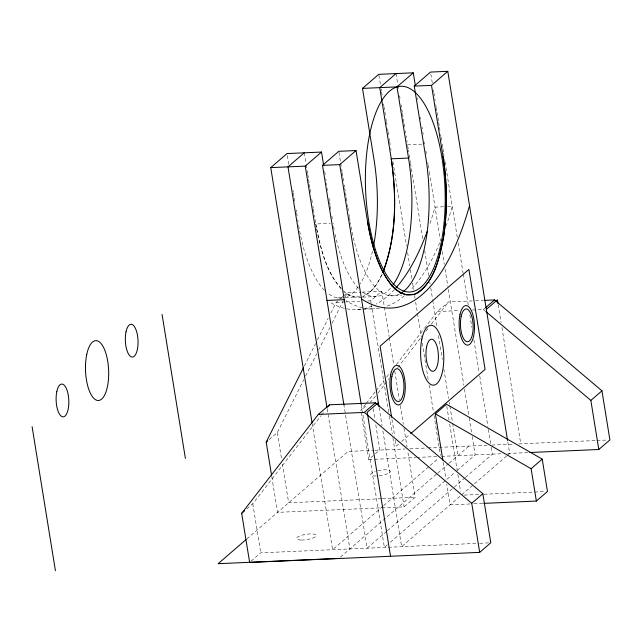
<?xml version="1.0" encoding="UTF-8"?>
<svg xmlns="http://www.w3.org/2000/svg" width="642" height="642" viewBox="0 0 642 642"><rect width="100%" height="100%" fill="white"/><g stroke="black" fill="none" stroke-linecap="round" stroke-linejoin="round"><path stroke-width="0.48" stroke-dasharray="3.21 2.41" d="M382.183 274.062C378.05 283.074 372.424 292.712 362.722 296.492L369.864 292.246L376.461 284.631L382.134 274.054M304.348 365.964L315.567 343.558M317.365 339.971L328.134 318.464M330.831 313.087L336.215 302.334L337.692 301.058M269.15 439.577L277.288 432.556L303.77 379.679M305.568 376.092L316.787 353.686M318.584 350.107L329.811 327.701M332.05 323.215L343.277 300.817M345.067 297.23L347.314 292.752L361.117 292.142M246.865 508.857L252.779 503.745L320.839 415.904M321.457 415.109L324.523 411.153M365.715 404.123L360.804 410.455L367.465 404.709M366.325 403.337L375.522 391.468M376.14 390.673L384.109 380.385M386.564 377.215L390.24 372.472M396.371 364.552L423.961 328.945M424.579 328.15L437.451 311.53L448.549 301.949L474.558 300.809M375.586 396.122L370.426 402.149M378.042 392.96L389.076 378.716M397.663 367.633L420.349 338.35M425.863 331.224L428.928 327.268M431.384 324.106L448.549 301.949M340.653 298.498L342.876 296.58M343.614 295.946L347.314 292.752M367.762 300.954L370.723 300.825L381.821 291.243L389.164 336.585M472.456 310.006L483.458 309.524L484.943 308.248M246.841 538.887L348.1 451.446L374.045 450.315M251.11 561.14L260.732 552.834L478.772 543.317M361.125 412.421L368.757 459.544L374.679 454.432M375.418 453.79L379.855 449.954L375.722 424.434M398.57 444.095L396.299 446.062L395.336 440.123M401.611 441.471L409.957 434.265M382.881 506.289L332.62 549.696L312.245 423.921M383.635 505.639L429.394 466.124M430.14 465.474L438.398 458.348M340.412 557.112L437.13 473.579M437.892 472.929L448.469 463.797M449.223 463.139L468.869 446.174M271.799 476.757L277.561 512.356L404.091 506.835L415.189 497.253L407.686 450.925M386.628 531.343L367.128 548.188L344.08 405.913M387.383 530.693L454.897 472.392M457.144 470.442L475.152 454.897L472.175 436.504M387.383 544.841L384.381 547.433L362.746 413.873M390.384 542.249L464.647 478.113M465.402 477.463L492.406 454.143L491.307 447.37M506.658 455.981L401.635 546.679L382.608 429.217M507.389 455.347L509.66 453.388L507.653 441.006M345.244 297.583L359.761 296.748M407.55 144.755L421.922 144.129M443.646 206.756L435.019 207.133A281.99 108.739 87.5 0 1 429.41 225.214M447.482 206.588L452.273 206.379A281.99 108.739 87.5 0 1 446.342 225.382M316.442 227.565L315.792 223.994L330.173 223.368M362.104 292.102L381.821 291.243M337.572 297.912L344.281 297.623M389.333 295.657L401.796 295.111M361.727 297.198C354.882 298.169 347.98 295.689 343.117 290.802M362.682 297.158L376.108 296.572M336.215 302.334L345.091 301.949M346.07 301.9L359.873 301.299M475.553 300.769L483.562 300.416M357.329 309.524L374.575 308.77M437.451 311.53L459.455 310.567M375.048 450.267L404.99 448.967M409.861 448.646L426.946 448.004M427.869 447.859L486.877 445.283M491.876 445.067L512.878 444.152M518.88 443.887L595.896 440.524M596.899 440.484L607.902 440.003M368.757 459.544L373.756 459.319M374.759 459.279L415.767 457.489M416.77 457.441L436.769 456.574M441.608 456.358L501.988 453.725M507.742 453.477L527.788 452.602M381.316 498.73L288.659 502.774L282.416 464.198M382.311 498.69L415.189 497.253M464.166 495.11L479.044 494.46M484.004 494.252L533.582 492.085M534.569 492.037L544.488 491.612M469.928 503.962L450.098 504.829L446.728 484.06M473.892 503.793L482.816 503.4M479.775 543.268L490.777 542.795M354.825 297.166L346.552 293.643L344.513 291.669M483.458 309.524L484.983 310.808M341.119 288.386C326.192 272.168 320.936 249.497 316.602 228.456M341.279 288.956C325.751 270.924 320.117 246.825 315.792 223.994M498.232 304.741L501.113 322.493M501.908 327.428L520.758 443.807M430.846 74.047L432.283 82.946M433.406 89.864L433.727 91.846M433.888 92.833L434.53 96.79M434.843 98.764L435.164 100.738M435.806 104.694L436.127 106.676M436.287 107.663L436.929 111.62M437.09 112.607L437.732 116.563M437.892 117.55L438.526 121.499M438.687 122.494L439.168 125.455M439.489 127.437L439.971 130.398M440.613 134.355L440.934 136.329M441.094 137.324L441.728 141.272M442.202 144.193L442.811 147.949M442.964 148.888L443.574 152.644M443.726 153.582L444.031 155.46M444.641 159.216L444.946 161.102M445.099 162.041L457.417 238.118M458.179 242.812L463.091 273.155M463.235 274.062L468.267 305.094M469.872 315.037L471.878 327.42M473.884 339.803L479.133 372.2M479.751 376.011L487.928 426.513M488.393 429.37L490.705 443.662M417.308 97.736L417.597 99.518M420.478 117.309L420.767 119.091M422.059 127.1L422.348 128.881M422.926 132.437L423.214 134.218M424.514 142.227L424.795 144.009M425.943 151.047L426.368 153.695M427.797 162.498L428.078 164.256M428.222 165.138L429.217 171.302M429.362 172.184L440.508 241.007M442.202 251.431L444.288 264.335M445.058 269.07L447.835 286.252M448.349 289.398L463.885 385.344M464.495 389.084L468.829 415.831M469.133 417.733L471.605 432.981M396.018 73.573L397.775 84.447M397.936 85.442L398.417 88.403M399.621 95.819L400.022 98.29M401.057 104.718L401.491 107.391M401.78 109.164L402.422 113.12M402.502 113.618L403.08 117.173M403.385 119.051L404.027 123.007M404.187 123.994L404.661 126.964M405.303 130.92L405.624 132.894M406.105 135.863L406.394 137.637M406.827 140.309L407.116 142.091M407.686 145.638L408.304 149.458M408.4 150.043L408.689 151.801M409.219 155.091L410.398 162.37M410.543 163.253L422.95 239.851M424.659 250.42L428.736 275.57M429.811 282.239L430.124 284.141M430.742 287.953L432.588 299.389M432.748 300.344L437.066 327.019M438.454 335.597L442.314 359.416M443.855 368.941L448.638 398.481M449.256 402.293L449.569 404.195M449.873 406.105L452.498 422.3M452.65 423.255L457.898 455.651M446.776 406.217L449.023 420.069M449.657 424.025L457.192 470.514M457.834 474.47L460.555 491.291M443.205 462.296L445.933 479.109M378.924 75.315L380.521 85.201M381.163 89.158L381.484 91.14M381.645 92.127L382.126 95.088M383.571 103.988L383.884 105.962M384.044 106.957L384.526 109.918M384.847 111.901L385.489 115.849M385.97 118.818L386.291 120.792M386.452 121.787L386.933 124.749M387.567 128.705L387.888 130.679M388.049 131.674L388.691 135.623M389.172 138.592L389.493 140.566M389.654 141.561L390.296 145.509M390.745 148.326L391.05 150.212M392.88 161.479L393.642 166.174M393.795 167.113L406.571 246.006M407.638 252.587L409.781 265.844M410.398 269.656L411.787 278.227M412.557 282.994L413.641 289.662M414.563 295.376L415.029 298.233M415.647 302.045L417.34 312.526M417.501 313.481L421.353 337.299M422.284 343.021L428.15 379.221M429.073 384.943L433.39 411.618M434.008 415.43L440.492 455.451M389.325 337.572L393.795 365.17M394.75 371.084L399.38 399.669M400.343 405.583L403.369 424.314M404.011 428.254L407.044 446.984M391.973 419.346L394.694 436.167M370.723 300.825L371.044 302.799M371.196 303.786L388.763 412.212M389.397 416.152L392.27 433.896M392.912 437.836L404.091 506.835M338.936 152.29L340.533 162.177M340.693 163.172L341.335 167.121M341.656 169.103L342.138 172.064M342.298 173.059L342.932 177.007M343.093 178.003L343.574 180.964M344.216 184.92L344.537 186.894M344.698 187.889L345.34 191.838M345.5 192.825L345.982 195.794M346.295 197.768L346.937 201.724M347.418 204.694L347.739 206.668M347.9 207.655L348.381 210.624M349.023 214.58L349.344 216.555M349.505 217.542L350.139 221.498M379.093 407.501L382.03 425.678M373.179 408.729L374.928 419.523M324.692 171.631L325.414 176.085M325.839 178.749L326.128 180.53M326.561 183.203L326.85 184.984M327.428 188.539L327.717 190.321M329.017 198.33L329.442 200.994M329.587 201.885L330.165 205.448M330.309 206.339L330.887 209.894M331.898 216.121L332.331 218.794M361.334 405.166L362.618 413.087M304.268 152.812L306.025 163.686M306.186 164.673L306.86 168.83M307.149 170.603L307.63 173.573M307.791 174.56L308.449 178.612M308.585 179.503L309.227 183.46M309.388 184.447L310.03 188.403M310.19 189.39L310.672 192.359M311.795 199.277L312.59 204.22M312.911 206.202L313.232 208.177M313.392 209.164L314.066 213.321M314.355 215.094L314.676 217.076M315.078 219.548L315.647 223.103M287.335 155.541L288.772 164.44M292.937 190.144L293.258 192.119M293.418 193.114L294.06 197.062M294.221 198.057L294.702 201.018M296.139 209.918L296.46 211.892M296.62 212.887L297.102 215.848M297.744 219.805L298.065 221.779M327.187 408.882L349.874 548.942M277.288 432.556L281.613 459.255M252.779 503.745L260.732 552.834M399.653 293.956A106.066 40.895 87.5 0 1 350.299 222.485M371.951 306.057A281.99 108.739 87.5 0 1 329.442 301.965M394.397 289.606A281.99 108.739 87.5 0 1 376.204 304.027M379.438 308.2A281.99 108.739 87.5 0 1 345.877 300.713M439.69 242.796A281.99 108.739 87.5 0 1 410.358 290.216M404.356 295.818A281.99 108.739 87.5 0 1 385.786 306.587M377.929 470.682A9.983 2.688 -9.2 0 1 390.44 471.252A9.983 2.688 -9.2 0 1 379.085 475.802M376.397 475.979A9.983 2.688 -9.2 0 1 370.747 474.534A9.983 2.688 -9.2 0 1 375.361 471.38M390.44 288.162A106.066 40.895 87.5 0 1 361.735 291.316M358.517 288.306A106.066 40.895 87.5 0 1 334.667 232.171M334.153 229.523A106.066 40.895 87.5 0 1 333.046 223.239M342.539 297.96A106.066 40.895 87.5 0 1 327.227 292.824M324.483 290.304A106.066 40.895 87.5 0 1 298.538 224.748M372.432 251.327A106.066 40.895 87.5 0 1 360.21 283.844M358.059 287.006A106.066 40.895 87.5 0 1 345.476 297.246M301.371 540.058A9.983 2.688 -9.2 0 0 316.265 535.516A9.983 2.688 -9.2 0 0 301.571 535.324A9.983 2.688 -9.2 0 0 301.371 540.058"/><path stroke-width="0.96" d="M382.921 272.28C396.7 236.288 396.74 196.5 391.267 158.815L379.743 87.633L396.018 73.573M382.953 272.272C396.684 236.312 396.515 196.476 391.267 158.815L408.521 158.06L396.997 86.879L413.271 72.819L415.286 85.282M271.638 475.762L266.189 442.137L303.449 367.754M241.681 513.335L318.328 414.411L329.426 404.821L375.434 402.815L482.824 493.706L490.777 542.795L479.678 552.377L249.634 562.416L241.681 513.335L244.642 510.775M328.198 406.402L329.426 404.821M312.092 422.974L270.739 167.618L287.014 153.566L321.522 152.058L323.68 165.403M373.251 247.435A106.066 40.895 87.5 0 0 374.013 159.569L362.489 88.387L378.764 74.328L413.271 72.819M304.268 152.812L287.993 166.864L327.035 407.927M270.739 167.618L305.247 166.118L321.522 152.058M361.229 404.516L322.493 165.363L338.775 151.303L356.029 150.549L367.553 221.739C371.373 243.334 376.894 265.579 390.159 283.499C396.756 293.707 411.971 299.694 421.625 289.991C435.685 276.309 440.027 255.989 443.526 237.404C447.626 210.648 447.217 183.275 443.028 156.552L431.504 85.37L447.779 71.318L507.581 440.572M400.456 293.53A106.066 40.895 87.5 0 0 425.774 157.306L414.251 86.124L430.525 72.073L447.779 71.318M322.493 165.363L339.746 164.609L356.029 150.549M266.189 442.137L267.666 440.861M318.328 414.411L364.335 412.397L375.434 402.815M485.681 307.606L494.565 299.934L601.947 390.834L609.9 439.914L598.801 449.496L529.786 452.514M378.307 402.686L367.208 412.276L390.537 556.269M486.339 309.396L497.438 299.814L498.072 303.754M246.087 539.545L218.128 563.684L338.904 558.412M410.719 433.607L485.087 369.383L468.901 269.439L380.112 346.126L391.652 417.364M442.884 460.314L435.356 413.825L446.455 404.243L542.225 459.126L547.457 491.475L536.359 501.065L483.811 503.36M479.678 552.377L471.726 503.296L482.824 493.706M598.801 449.496L590.849 400.415L601.947 390.834M536.359 501.065L531.119 468.708L542.225 459.126M362.489 88.387L396.997 86.879M414.251 86.124L431.504 85.37M326.995 300.424L344.248 299.67M484.558 300.376L494.565 299.934M435.356 413.825L531.119 468.708M485.745 311.458L590.849 400.415M364.335 412.397L471.726 503.296M367.553 221.739C370.522 238.904 375.008 255.877 382.64 271.606C388.233 281.357 395.023 291.885 406.587 294.903L414.483 294.237C434.891 283.628 439.032 257.787 443.526 237.404C447.458 210.616 447.121 183.307 443.028 156.552M339.746 164.609L378.957 406.675M305.247 166.118L343.976 405.262M162.073 314.452L185.394 458.444M32.1 426.689L55.421 570.682M469.527 205.625A281.99 108.739 87.5 0 1 361.502 298.915M427.147 231.593A281.99 108.739 87.5 0 1 395.039 288.908M408.521 158.06A106.066 40.895 87.5 0 1 392.101 286.123M56.801 391.636A16.419 6.332 87.5 0 0 62.796 416.851A16.419 6.332 87.5 0 0 67.811 392.896A16.419 6.332 87.5 0 0 56.801 391.636M126.025 331.858A16.419 6.332 87.5 0 0 132.019 357.072A16.419 6.332 87.5 0 0 137.035 333.118A16.419 6.332 87.5 0 0 126.025 331.858M86.742 354.472A29.949 11.548 87.5 0 0 97.68 400.464A29.949 11.548 87.5 0 0 106.829 356.775A29.949 11.548 87.5 0 0 86.742 354.472M369.744 133.809A102.945 39.692 87.5 0 0 407.349 291.901A102.945 39.692 87.5 0 0 438.783 141.721A102.945 39.692 87.5 0 0 369.744 133.809M426.521 347.258A16.066 6.195 87.5 0 0 432.812 371.293A16.066 6.195 87.5 0 0 437.25 347.17A16.066 6.195 87.5 0 0 426.521 347.258M391.925 376.292A16.419 6.332 87.5 0 0 397.92 401.507A16.419 6.332 87.5 0 0 402.935 377.552A16.419 6.332 87.5 0 0 391.925 376.292M390.753 374.471A19.806 7.64 87.5 0 0 397.992 404.893A19.806 7.64 87.5 0 0 404.043 375.995A19.806 7.64 87.5 0 0 390.753 374.471M461.133 316.53A16.419 6.332 87.5 0 0 467.127 341.737A16.419 6.332 87.5 0 0 472.143 317.79A16.419 6.332 87.5 0 0 461.133 316.53M459.961 314.7A19.806 7.64 87.5 0 0 467.199 345.123A19.806 7.64 87.5 0 0 473.25 316.225A19.806 7.64 87.5 0 0 459.961 314.7M421.85 339.145A29.949 11.548 87.5 0 0 432.788 385.136A29.949 11.548 87.5 0 0 441.937 341.44A29.949 11.548 87.5 0 0 421.85 339.145"/></g></svg>
